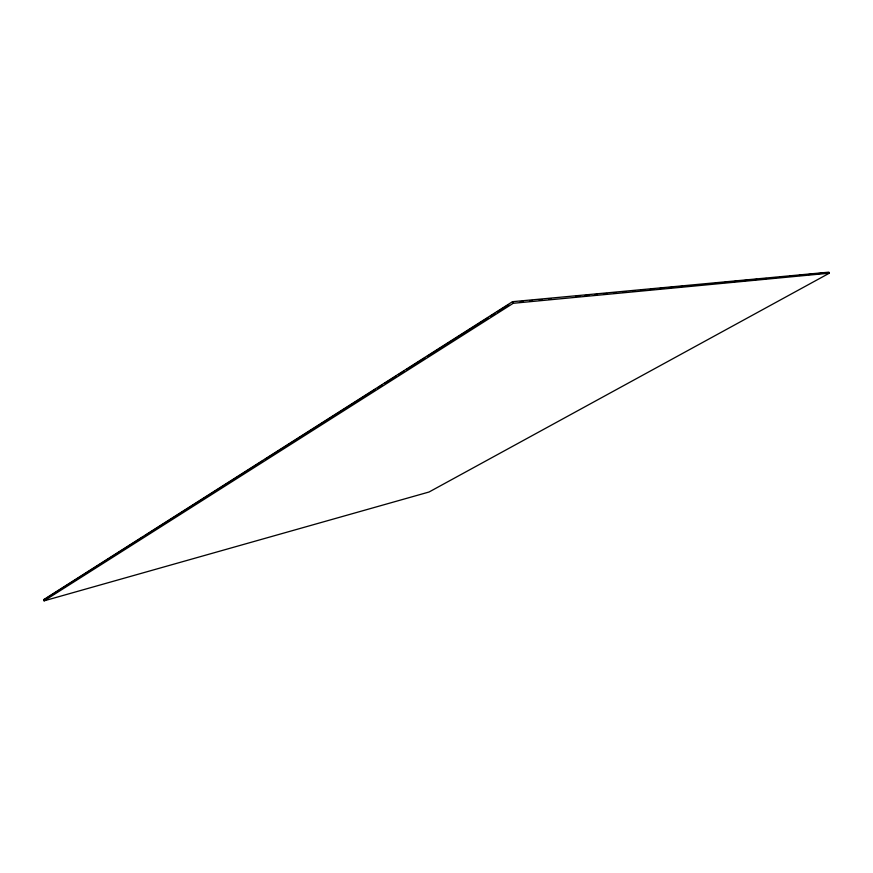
<?xml version="1.0" encoding="UTF-8"?>
<svg xmlns="http://www.w3.org/2000/svg" width="873" height="873" viewBox="0 0 873 873"><rect width="100%" height="100%" fill="white"/><g stroke="black" fill="none" stroke-linecap="round" stroke-linejoin="round"><path stroke-width="1.31" d="M43.65 599.653L512.495 301.687L828.837 272.169L829.35 273.184L429.036 492.012L44.108 600.831L43.65 599.653L46.269 598.922M46.542 598.201L143.117 536.851M145.409 535.4L262.686 460.911M264.977 459.449L375.346 389.336M377.649 387.874L382.254 384.96M384.546 383.498L396.047 376.187M398.35 374.735L404.09 371.08M406.392 369.617L424.791 357.93M427.093 356.479L488.018 317.772M490.32 316.31L494.926 313.385M497.217 311.923L508.719 304.622M44.108 600.831L513.226 303.291L829.35 273.184M520.286 301.665L522.992 301.414M529.758 300.781L532.465 300.519M539.23 299.886L541.937 299.625M548.702 298.992L551.409 298.741M575.765 296.449L579.814 296.067M585.226 295.554L589.286 295.172M594.699 294.659L597.405 294.408M604.171 293.775L606.877 293.514M613.643 292.881L616.349 292.619M623.115 291.986L625.821 291.735M632.587 291.091L635.293 290.84M640.706 290.327L644.765 289.945M650.178 289.443L654.237 289.061M659.65 288.548L663.709 288.166M669.122 287.654L673.181 287.272M678.594 286.759L682.653 286.377M688.066 285.875L690.772 285.613M697.538 284.98L700.244 284.729M705.657 284.216L709.716 283.834M715.129 283.321L719.188 282.939M724.601 282.437L728.66 282.055M734.073 281.543L738.132 281.161M743.545 280.648L747.604 280.266M753.017 279.753L757.077 279.371M762.489 278.869L766.538 278.487M770.597 278.105L776.01 277.592M780.069 277.21L785.482 276.697M789.541 276.315L793.601 275.933M799.013 275.432L803.073 275.05M808.485 274.537L812.545 274.155M817.957 273.642L822.017 273.26M512.495 301.687L513.226 303.291"/></g></svg>
